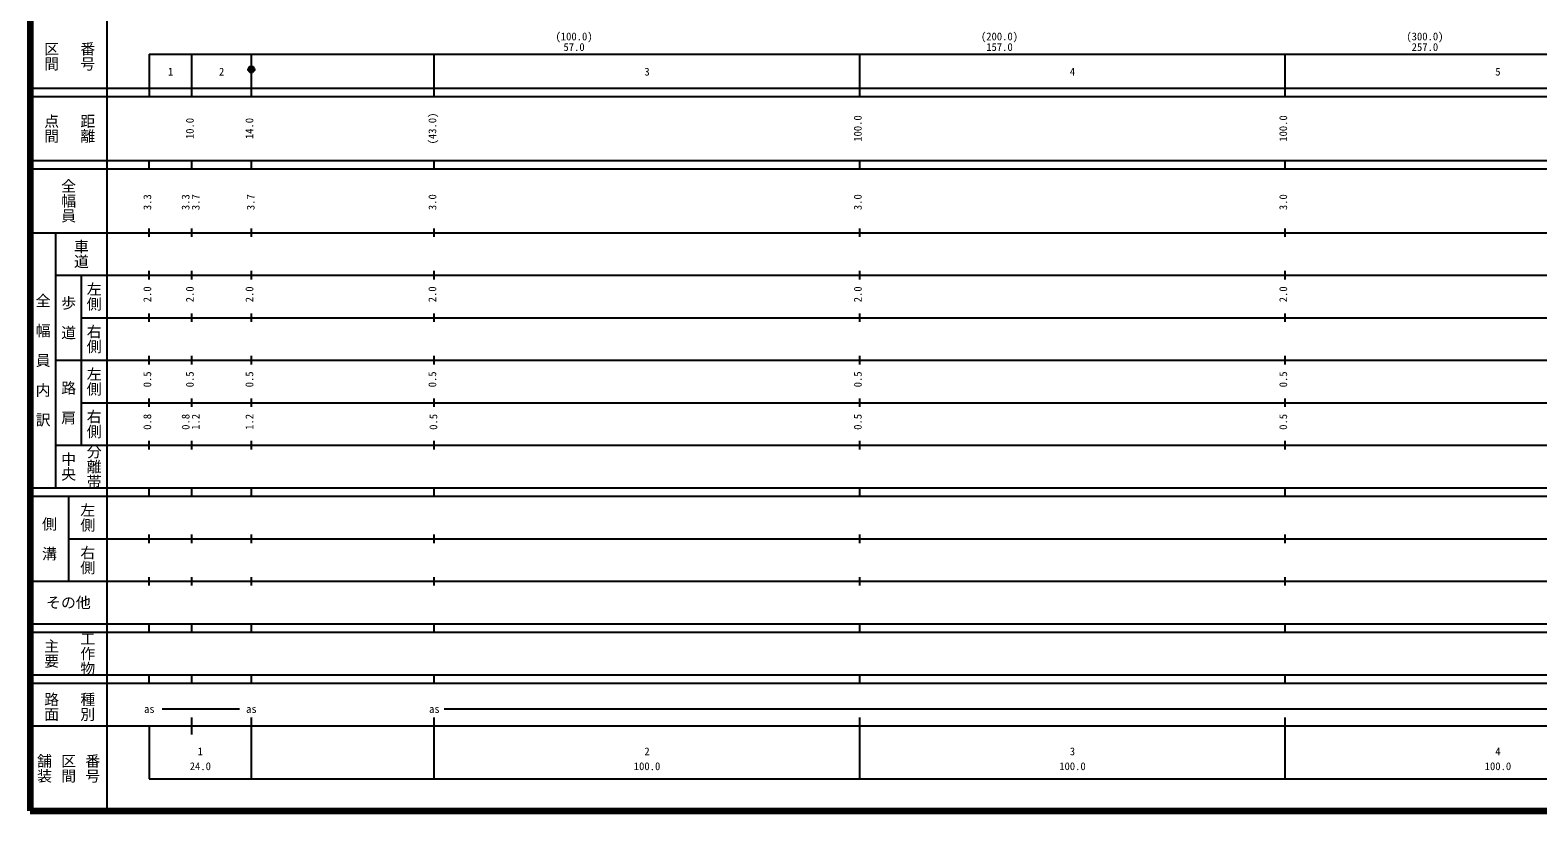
# Model space of a CAD drawing. Units: millimetres on the paper, enlarged 1000 times. Extents: x 40000 to 680000, y 20000 to 380000.
# Drawn here: x 40000 to 394385, y 20000 to 203642 of the extents above; entities that cross this region are included whole.
import ezdxf
from ezdxf.enums import TextEntityAlignment as Align

# ---------------------------------------------------------------- set-up
doc = ezdxf.new("R2010")
doc.units = ezdxf.units.MM
doc.header["$LTSCALE"] = 1000
doc.header["$PDMODE"] = 32
doc.header["$PDSIZE"] = 500
doc.layers.add('M-TTL', color=2, linetype='Continuous', lineweight=140)
doc.layers.add('M-TTL-BAND', color=7, linetype='Continuous', lineweight=25)
doc.styles.add('@ＭＳ ゴシック', font='')
doc.styles.add('ＭＳ ゴシック', font='')
doc.styles.get('@ＭＳ ゴシック').set_extended_font_data('@MS Gothic')
doc.styles.get('ＭＳ ゴシック').set_extended_font_data('MS Gothic')

msp = doc.modelspace()

# ---------------------------------------------------------------- linework, layer by layer
at = {"layer": 'M-TTL'}
for p, q in [((40000, 380000), (40000, 20000)), ((40000, 20000), (680000, 20000))]:
    msp.add_line(p, q, dxfattribs=at)
at = {"layer": 'M-TTL-BAND'}
for p, q in [((58000, 370000), (58000, 20000)), ((68000, 198000), (579000, 198000)), ((68000, 198000), (68000, 188000)), ((78000, 188000), (78000, 198000)), ((92000, 188000), (92000, 198000)), ((135000, 188000), (135000, 198000)), ((235000, 188000), (235000, 198000)), ((335000, 188000), (335000, 198000)), ((40000, 190000), (579000, 190000)), ((40000, 188000), (579000, 188000)), ((40000, 173000), (579000, 173000)), ((40000, 171000), (579000, 171000)), ((68000, 171000), (68000, 173000)), ((78000, 171000), (78000, 173000)), ((92000, 171000), (92000, 173000)), ((135000, 171000), (135000, 173000)), ((235000, 171000), (235000, 173000)), ((335000, 171000), (335000, 173000)), ((40000, 156000), (579000, 156000)), ((46000, 96000), (46000, 156000)), ((68000, 155000), (68000, 157000)), ((78000, 155000), (78000, 157000)), ((92000, 155000), (92000, 157000)), ((135000, 155000), (135000, 157000)), ((235000, 155000), (235000, 157000)), ((335000, 155000), (335000, 157000)), ((46000, 146000), (579000, 146000)), ((52000, 146000), (52000, 106000)), ((68000, 145000), (68000, 147000)), ((78000, 145000), (78000, 147000)), ((92000, 145000), (92000, 147000)), ((135000, 145000), (135000, 147000)), ((235000, 145000), (235000, 147000)), ((335000, 145000), (335000, 147000)), ((52000, 136000), (579000, 136000)), ((68000, 135000), (68000, 137000)), ((78000, 135000), (78000, 137000)), ((92000, 135000), (92000, 137000)), ((135000, 135000), (135000, 137000)), ((235000, 135000), (235000, 137000)), ((335000, 135000), (335000, 137000)), ((46000, 126000), (579000, 126000)), ((68000, 125000), (68000, 127000)), ((78000, 125000), (78000, 127000)), ((92000, 125000), (92000, 127000)), ((135000, 125000), (135000, 127000)), ((235000, 125000), (235000, 127000)), ((335000, 125000), (335000, 127000)), ((68000, 115000), (68000, 117000)), ((78000, 115000), (78000, 117000)), ((92000, 115000), (92000, 117000)), ((135000, 115000), (135000, 117000)), ((235000, 115000), (235000, 117000)), ((335000, 115000), (335000, 117000)), ((52000, 116000), (579000, 116000)), ((68000, 105000), (68000, 107000)), ((78000, 105000), (78000, 107000)), ((92000, 105000), (92000, 107000)), ((135000, 105000), (135000, 107000)), ((235000, 105000), (235000, 107000)), ((335000, 105000), (335000, 107000)), ((46000, 106000), (579000, 106000)), ((40000, 96000), (579000, 96000)), ((68000, 94000), (68000, 96000)), ((78000, 94000), (78000, 96000)), ((92000, 94000), (92000, 96000)), ((135000, 94000), (135000, 96000)), ((235000, 94000), (235000, 96000)), ((335000, 94000), (335000, 96000)), ((40000, 94000), (579000, 94000)), ((49000, 94000), (49000, 74000)), ((49000, 84000), (579000, 84000)), ((68000, 83000), (68000, 85000)), ((78000, 83000), (78000, 85000)), ((92000, 83000), (92000, 85000)), ((135000, 83000), (135000, 85000)), ((235000, 83000), (235000, 85000)), ((335000, 83000), (335000, 85000)), ((68000, 73000), (68000, 75000)), ((78000, 73000), (78000, 75000)), ((92000, 73000), (92000, 75000)), ((135000, 73000), (135000, 75000)), ((235000, 73000), (235000, 75000)), ((335000, 73000), (335000, 75000)), ((40000, 74000), (579000, 74000)), ((40000, 64000), (579000, 64000)), ((68000, 62000), (68000, 64000)), ((78000, 62000), (78000, 64000)), ((92000, 62000), (92000, 64000)), ((135000, 62000), (135000, 64000)), ((235000, 62000), (235000, 64000)), ((335000, 62000), (335000, 64000)), ((40000, 62000), (579000, 62000)), ((40000, 52000), (579000, 52000)), ((40000, 50000), (579000, 50000)), ((68000, 50000), (68000, 52000)), ((78000, 50000), (78000, 52000)), ((92000, 50000), (92000, 52000)), ((135000, 50000), (135000, 52000)), ((235000, 50000), (235000, 52000)), ((335000, 50000), (335000, 52000)), ((71000, 44000), (89243, 44000)), ((137291, 44000), (564217, 44000)), ((40000, 40000), (579000, 40000)), ((68000, 40000), (68000, 27500)), ((78000, 38000), (78000, 42000)), ((92000, 27500), (92000, 42000)), ((135000, 27500), (135000, 42000)), ((235000, 27500), (235000, 42000)), ((335000, 27500), (335000, 42000)), ((68000, 27500), (579000, 27500))]:
    msp.add_line(p, q, dxfattribs=at)
for radius in [750, 600, 450, 300, 150, 20]:
    msp.add_circle((92000, 194405), radius, dxfattribs=at)
msp.add_point((92000, 194405), dxfattribs=at)

# ---------------------------------------------------------------- texts
at = {"layer": 'M-TTL-BAND', "style": 'ＭＳ ゴシック'}
for s, p in [('(100.0)', (167844, 200695)), ('(200.0)', (267844, 200695)), ('(300.0)', (367844, 200695)), ('57.0', (167844, 198195)), ('157.0', (267844, 198195)), ('257.0', (367844, 198195)), ('1', (73000, 192405)), ('2', (85000, 192405)), ('3', (185000, 192405)), ('4', (285000, 192405)), ('5', (385000, 192405)), ('as', (68000, 42500)), ('as', (92000, 42500)), ('as', (135000, 42500)), ('1', (80000, 32523)), ('2', (185000, 32523)), ('3', (285000, 32523)), ('4', (385000, 32523)), ('24.0', (80000, 29033)), ('100.0', (185000, 29033)), ('100.0', (285000, 29033)), ('100.0', (385000, 29033))]:
    msp.add_text(s, height=1833, dxfattribs=at).set_placement(p, align=Align.BOTTOM_CENTER)
at = {"layer": 'M-TTL-BAND', "style": '@ＭＳ ゴシック'}
for s, p in [('区間', (45000, 197500)), ('番号', (53500, 197500)), ('点間', (45000, 180500)), ('距離', (53500, 180500)), ('全幅員', (49000, 163500)), ('車道', (52000, 151000)), ('左側', (55000, 141000)), ('全\u3000幅\u3000員\u3000内\u3000訳', (43000, 126000)), ('歩\u3000道', (49000, 136000)), ('右側', (55000, 131000)), ('左側', (55000, 121000)), ('路\u3000肩', (49000, 116000)), ('右側', (55000, 111000)), ('中央', (49000, 101000)), ('分離帯', (55000, 101000)), ('左側', (53500, 89000)), ('側\u3000溝', (44500, 84000)), ('右側', (53500, 79000)), ('主要', (45000, 57000)), ('工作物', (53500, 57000)), ('路面', (45000, 44500)), ('種別', (53500, 44500)), ('舗装', (43333, 30000)), ('区間', (49000, 30000)), ('番号', (54667, 30000))]:
    msp.add_text(s, height=2566, rotation=270, dxfattribs=at).set_placement(p, align=Align.MIDDLE_CENTER)
at = {"layer": 'M-TTL-BAND', "style": 'ＭＳ ゴシック'}
for s, p in [('10.0', (79000, 180500)), ('14.0', (93000, 180500)), ('(43.0)', (136000, 180500)), ('100.0', (236000, 180500)), ('100.0', (336000, 180500)), ('3.3', (69000, 163174)), ('3.3', (78000, 163174)), ('3.7', (80370, 163174)), ('3.7', (93296, 163174)), ('3.0', (136023, 163174)), ('3.0', (236000, 163174)), ('3.0', (336000, 163174)), ('2.0', (69000, 141500)), ('2.0', (79000, 141500)), ('2.0', (93000, 141500)), ('2.0', (136000, 141500)), ('2.0', (236000, 141500)), ('2.0', (336000, 141500)), ('0.5', (69000, 121500)), ('0.5', (79000, 121500)), ('0.5', (93000, 121500)), ('0.5', (136000, 121500)), ('0.5', (236000, 121500)), ('0.5', (336000, 121500)), ('0.8', (69000, 111500)), ('0.8', (78000, 111500)), ('1.2', (80370, 111500)), ('1.2', (93006, 111500)), ('0.5', (136240, 111500)), ('0.5', (236000, 111500)), ('0.5', (336000, 111500))]:
    msp.add_text(s, height=1833, rotation=90, dxfattribs=at).set_placement(p, align=Align.BOTTOM_CENTER)
msp.add_text('その他', height=2566, dxfattribs=at).set_placement((49000, 69000), align=Align.MIDDLE_CENTER)

doc.saveas('drawing.dxf')
